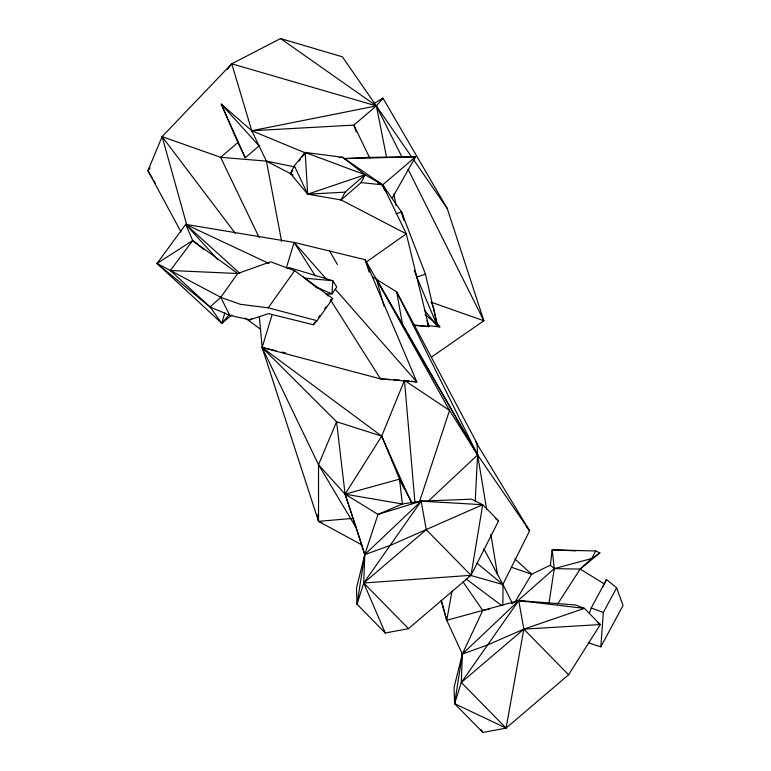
<?xml version="1.0" encoding="UTF-8"?>
<svg xmlns="http://www.w3.org/2000/svg" width="771" height="771" viewBox="0 0 771 771"><rect width="100%" height="100%" fill="white"/><g stroke="black" fill="none" stroke-linecap="round" stroke-linejoin="round"><path stroke-width="1.16" d="M502.885 605.283L503 584.582L483.841 548.817M259.355 316.582L262.13 347.49L336.57 421.727L345.09 494.163L364.77 554.6L357.021 604.204L363.729 583.021L364.77 554.6L378.002 514.421L402.356 503.983L421.159 501.15L471.582 499.174L482.704 504.716L498.577 520.888L471.023 575.311L408.495 628.654L385.278 633.001L357.021 604.204L356.462 588.138L364.77 554.6L356.79 529.369M441.099 600.638L446.746 620.269L518.738 600.609L575.349 604.936L584.418 608.367L600.281 624.549L568.603 674.76L506.075 728.103L482.858 732.45L454.601 703.653L461.309 682.47L462.349 654.049L482.742 610.439L489.45 609.1M475.187 501.314L477.596 454.9L477.018 443.315L396.66 291.824L372.48 276.972M588.234 642.831L600.821 646.821L603.356 612.473L616.607 587.81L606.526 579.513L602.787 587.078M604.204 583.82L580.149 569.094L554.301 568.622L550.398 565.162L552.171 549.848L575.976 550.851M549.019 602.912L554.301 568.622L552.171 549.848L595.704 550.986L599.877 552.884L580.149 569.094L557.674 603.915M511.337 603.327L518.738 600.609L523.837 629.136L506.075 728.103L454.601 703.653L462.349 654.049L446.746 620.269L441.523 600.86M272.211 314.366L262.13 347.49L318.529 464.749L345.09 494.163L378.002 514.421L421.159 501.15L482.704 504.716L471.023 575.311L468.874 576.245M446.746 620.269L452.018 591.01M462.349 654.049L487.388 645.057L523.837 629.136L584.418 608.367L518.738 600.609L462.349 654.049L454.042 687.587L454.601 703.653M224.795 312.939L221.778 323.3L157.005 263.451L185.724 224.371L294.117 242.422L365.126 259.682L477.596 454.9L529.61 530.833L502.788 584.649M286.407 267.72L294.117 242.422L326.567 279.324M419.588 501.516L449.512 410.413L376.566 279.439L383.948 306.126M589.352 613.562L591.232 607.962L606.526 579.513M486.674 509.429L477.596 454.9L449.512 410.413L404.476 380.382L381.703 436.126L345.09 494.163L356.433 528.222L318.529 464.749L336.57 421.727L381.703 436.126L410.972 501.931M411.791 157.149L342.372 56.803L280.557 38.55L231.743 63.791L162.112 136.621L147.945 170.68L181.031 231.965M294.329 165.794L290.436 173.6L307.677 194.176L341.139 199.959L361.146 182.582L365.049 174.776L342.652 157.294L305.171 152.436L294.329 165.794L307.677 194.176L345.042 192.152L365.049 174.776L382.695 184.867L401.508 211.938L425.467 274.129L437.6 326.586L424.927 310.674M303.716 155.366L305.171 152.436L365.049 174.776L307.677 194.176L305.171 152.436L301.827 157.245M341.139 199.959L345.042 192.152M595.704 550.986L591.617 558.57L580.149 569.094M600.821 646.821L623.055 605.457L616.607 587.81M392.237 198.031L415.588 156.792L369.425 157.361L344.165 158.537M515.346 601.496L531.605 574.27L550.398 565.162M292.44 170.709L290.436 173.6L292.604 170.931M299.148 161.1L300.488 159.173M408.495 628.654L363.729 583.021L421.159 501.15L426.247 529.687L471.023 575.311L363.729 583.021L385.278 633.001L383.997 631.006M506.075 728.103L461.309 682.47L518.738 600.609L521.08 600.985M231.907 314.982L221.778 323.3L210.088 307.003L220.757 297.327L237.719 273.512L270.611 261.783L294.628 270.727L332.812 298.579L317.064 320.697L313.334 324.736L268.481 313.604L249.823 319.859L229.777 315.32L210.088 307.003L157.005 263.451L192.702 240.542L237.719 273.512L170.333 270.486L157.005 263.451M269.118 263.537L185.724 224.371L192.702 240.542L170.333 270.486L220.757 297.327L240.33 304.314L268.202 307.822L294.628 270.727M313.334 324.736L315.349 321.902M318.722 317.17L320.061 315.281M324.774 308.67L326.123 306.781M330.161 301.104L331.511 299.215M150.172 167.847L147.945 170.68L152.215 177.956M227.291 69.467L231.743 63.791L376.373 105.897L402.173 157.467M223.301 321.449L221.778 323.3L229.633 314.231M245.236 157.747L221.238 104.114L259.095 145.921L245.236 157.747L237.911 142.558L221.238 104.114L251.76 130.742L353.87 125.104L376.373 105.897L382.965 98.168L447.209 208.401L483.87 320.755L431.509 357.05M421.159 501.15L364.77 554.6L389.808 545.598L482.704 504.716M428.021 501.468L477.596 454.9L396.66 291.824L402.838 326.152M517.081 601.399L554.301 568.622L591.617 558.57L599.877 552.884M238.403 142.134L220.602 157.323L162.112 136.621L186.659 224.534M361.146 182.582L382.695 184.867L415.588 156.792L344.117 158.643M363.729 583.021L426.247 529.687M461.309 682.47L523.837 629.136L600.281 624.549L597.515 622.37M381.086 99.652L382.965 98.168L373.723 103.651M365.936 262.275L406.317 233.844L382.695 184.867L342.652 157.294L339.105 157.554M249.823 319.859L251.809 318.548M287.197 268.616L289.337 267.653L332.841 280.721L336.773 287.101L331.935 293.905L325.96 294.146M396.082 213.769L401.508 211.938L404.033 219.966M414.22 270.39L416.783 277.059L425.467 274.129M386.628 157.592L376.373 105.897L251.76 130.742L231.743 63.791M351.769 518.478L318.539 521.369L262.13 347.49L276.134 350.728M390.097 379.486L380.517 378.879L262.13 347.49L381.703 436.126L399.542 479.138L404.129 488.631M393.692 379.708L399.686 380.084M294.599 166.873L266.419 161.11L220.602 157.323L259.114 237.468M414.682 325.429L428.782 326.596L406.317 233.844L340.107 199.419M304.429 278.177L332.841 280.721L331.935 293.905L315.58 286.754M413.256 324.919L428.782 326.596L426.922 320.881M427.915 325.555L439.865 326.933L436.078 322.413M405.604 380.527L408.967 380.951M411.203 381.24L416.812 381.944L365.126 259.682L369.213 272.202M523.422 601.361L525.774 601.737M377.992 183.903L382.695 184.867L386.184 190.986M281.964 352.077L285.463 352.887M268.202 307.822L317.064 320.697M470.628 575.388L503 584.582L512.542 603.732M511.318 567.186L531.605 574.27L514.816 558.84M431.008 302.155L483.87 320.755L408.09 169.283M591.232 607.962L603.356 612.473M321.902 522.642L318.539 521.369L316.977 514.353M306.135 153.217L251.76 130.742L266.419 161.11L281.617 241.371M379.361 183.488L382.695 184.867L384.565 190.418M379.399 183.382L382.695 184.867L383.804 188.288M266.419 161.11L293.115 174.988M361.705 544.827L318.539 521.369L318.529 464.749M376.499 181.137L382.695 184.867M280.557 38.55L376.373 105.897M598.344 623.151L600.281 624.549M245.072 317.989L260.588 329.227M529.696 572.863L531.605 574.27M466.204 579.05L501.911 605.717M495.782 518.787L498.577 520.888M303.08 276.934L317.295 288.075M203.804 249.534L192.702 240.542L195.333 242.913M477.037 563.235L503 584.582M425.139 314.51L439.865 326.933M239.791 273.3L185.724 224.371L217.952 259.798M170.333 270.486L210.088 307.003M523.837 629.136L568.603 674.76M335.279 289.231L416.812 381.944L380.517 378.879L330.595 300.035M475.505 441.446L529.61 530.833L526.159 525.938M162.112 136.621L235.463 233.517M413.834 160.108L447.209 208.401M463.063 581.932L482.742 610.439M480.94 729.462L482.858 732.45M294.117 242.422L315.233 275.777M326.75 293.973L328.032 295.997M153.439 180.029L155.27 183.141M477.596 454.9L376.566 279.439M329.622 251.047L337.409 264.501M412.418 503.502L399.542 479.138L345.09 494.163L402.356 503.983L399.542 479.138L400.062 481.461M220.757 297.327L229.777 315.32M369.82 158.18L353.87 125.104L356.26 131.899M427.741 324.427L428.782 326.596M416.783 277.059L437.6 326.586L433.61 307.735L431.461 302.251M436.097 322.105L437.6 326.586L435.075 318.568M401.508 211.938L403.869 219.986M393.856 194.013L396.188 205.761M490.828 534.322L497.536 574.626M404.476 380.382L414.923 502.152"/></g></svg>
